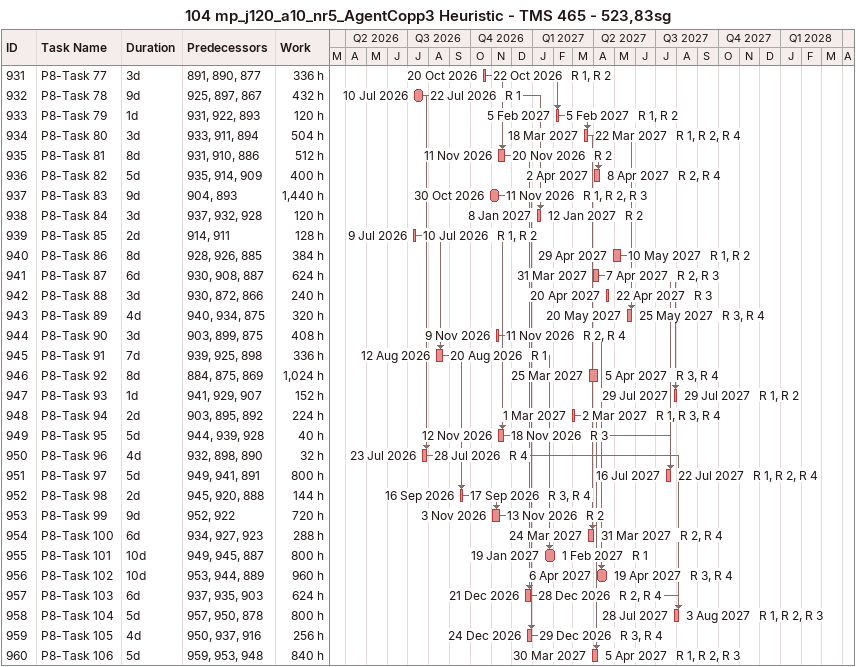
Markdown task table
104 mp_j120_a10_nr5_AgentCopp3 Heuristic - TMS 465 - 523,83sg

| ID | Task | Duration | Start | Finish | Predecessors | Resources | Work (h) |
|---|---|---|---|---|---|---|---|
| 931 | P8-Task 77 | 3d | 2026-10-20 | 2026-10-22 | 891, 890, 877 | R 1, R 2 | 336 |
| 932 | P8-Task 78 | 9d | 2026-07-10 | 2026-07-22 | 925, 897, 867 | R 1 | 432 |
| 933 | P8-Task 79 | 1d | 2027-02-05 | 2027-02-05 | 931, 922, 893 | R 1, R 2 | 120 |
| 934 | P8-Task 80 | 3d | 2027-03-18 | 2027-03-22 | 933, 911, 894 | R 1, R 2, R 4 | 504 |
| 935 | P8-Task 81 | 8d | 2026-11-11 | 2026-11-20 | 931, 910, 886 | R 2 | 512 |
| 936 | P8-Task 82 | 5d | 2027-04-02 | 2027-04-08 | 935, 914, 909 | R 2, R 4 | 400 |
| 937 | P8-Task 83 | 9d | 2026-10-30 | 2026-11-11 | 904, 893 | R 1, R 2, R 3 | 1440 |
| 938 | P8-Task 84 | 3d | 2027-01-08 | 2027-01-12 | 937, 932, 928 | R 2 | 120 |
| 939 | P8-Task 85 | 2d | 2026-07-09 | 2026-07-10 | 914, 911 | R 1, R 2 | 128 |
| 940 | P8-Task 86 | 8d | 2027-04-29 | 2027-05-10 | 928, 926, 885 | R 1, R 2 | 384 |
| 941 | P8-Task 87 | 6d | 2027-03-31 | 2027-04-07 | 930, 908, 887 | R 2, R 3 | 624 |
| 942 | P8-Task 88 | 3d | 2027-04-20 | 2027-04-22 | 930, 872, 866 | R 3 | 240 |
| 943 | P8-Task 89 | 4d | 2027-05-20 | 2027-05-25 | 940, 934, 875 | R 3, R 4 | 320 |
| 944 | P8-Task 90 | 3d | 2026-11-09 | 2026-11-11 | 903, 899, 875 | R 2, R 4 | 408 |
| 945 | P8-Task 91 | 7d | 2026-08-12 | 2026-08-20 | 939, 925, 898 | R 1 | 336 |
| 946 | P8-Task 92 | 8d | 2027-03-25 | 2027-04-05 | 884, 875, 869 | R 3, R 4 | 1024 |
| 947 | P8-Task 93 | 1d | 2027-07-29 | 2027-07-29 | 941, 929, 907 | R 1, R 2 | 152 |
| 948 | P8-Task 94 | 2d | 2027-03-01 | 2027-03-02 | 903, 895, 892 | R 1, R 3, R 4 | 224 |
| 949 | P8-Task 95 | 5d | 2026-11-12 | 2026-11-18 | 944, 939, 928 | R 3 | 40 |
| 950 | P8-Task 96 | 4d | 2026-07-23 | 2026-07-28 | 932, 898, 890 | R 4 | 32 |
| 951 | P8-Task 97 | 5d | 2027-07-16 | 2027-07-22 | 949, 941, 891 | R 1, R 2, R 4 | 800 |
| 952 | P8-Task 98 | 2d | 2026-09-16 | 2026-09-17 | 945, 920, 888 | R 3, R 4 | 144 |
| 953 | P8-Task 99 | 9d | 2026-11-03 | 2026-11-13 | 952, 922 | R 2 | 720 |
| 954 | P8-Task 100 | 6d | 2027-03-24 | 2027-03-31 | 934, 927, 923 | R 2, R 4 | 288 |
| 955 | P8-Task 101 | 10d | 2027-01-19 | 2027-02-01 | 949, 945, 887 | R 1 | 800 |
| 956 | P8-Task 102 | 10d | 2027-04-06 | 2027-04-19 | 953, 944, 889 | R 3, R 4 | 960 |
| 957 | P8-Task 103 | 6d | 2026-12-21 | 2026-12-28 | 937, 935, 903 | R 2, R 4 | 624 |
| 958 | P8-Task 104 | 5d | 2027-07-28 | 2027-08-03 | 957, 950, 878 | R 1, R 2, R 3 | 800 |
| 959 | P8-Task 105 | 4d | 2026-12-24 | 2026-12-29 | 950, 937, 916 | R 3, R 4 | 256 |
| 960 | P8-Task 106 | 5d | 2027-03-30 | 2027-04-05 | 959, 953, 948 | R 1, R 2, R 3 | 840 |
